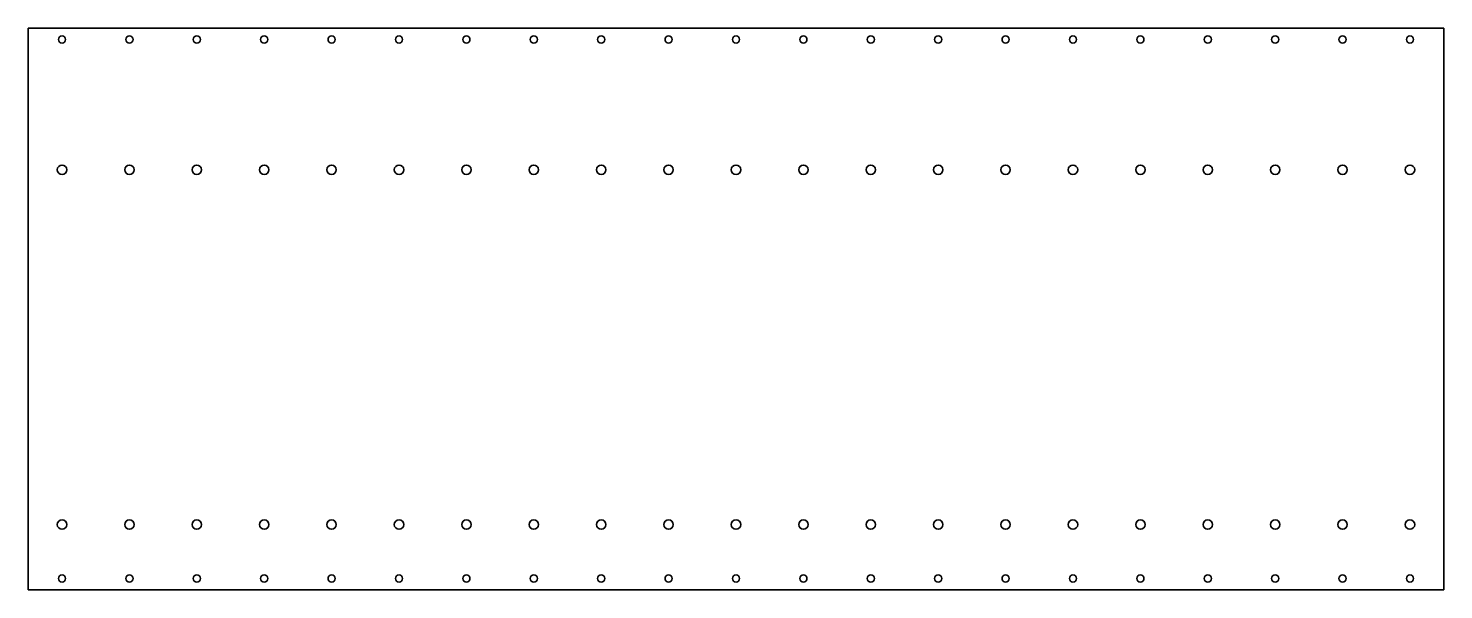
# Model space of a CAD drawing. Extents: x -18 to 612, y 85 to 335.
import ezdxf

# ---------------------------------------------------------------- set-up
doc = ezdxf.new("R2010")
doc.units = 0

msp = doc.modelspace()

# ---------------------------------------------------------------- linework, layer by layer
at = {"color": 7, "lineweight": 35}
for p, q in [((612, 335), (-18, 335)), ((-18, 335), (-18, 85)), ((612, 85), (612, 335)), ((-18, 85), (612, 85))]:
    msp.add_line(p, q, dxfattribs=at)
for centre, radius in [((-3, 330), 1.6), ((27, 330), 1.6), ((57, 330), 1.6), ((87, 330), 1.6), ((117, 330), 1.6), ((147, 330), 1.6), ((177, 330), 1.6), ((207, 330), 1.6), ((237, 330), 1.6), ((267, 330), 1.6), ((297, 330), 1.6), ((327, 330), 1.6), ((357, 330), 1.6), ((387, 330), 1.6), ((417, 330), 1.6), ((447, 330), 1.6), ((477, 330), 1.6), ((507, 330), 1.6), ((537, 330), 1.6), ((567, 330), 1.6), ((597, 330), 1.6), ((-3, 272), 2.1), ((27, 272), 2.1), ((57, 272), 2.1), ((87, 272), 2.1), ((117, 272), 2.1), ((147, 272), 2.1), ((177, 272), 2.1), ((207, 272), 2.1), ((237, 272), 2.1), ((267, 272), 2.1), ((297, 272), 2.1), ((327, 272), 2.1), ((357, 272), 2.1), ((387, 272), 2.1), ((417, 272), 2.1), ((447, 272), 2.1), ((477, 272), 2.1), ((507, 272), 2.1), ((537, 272), 2.1), ((567, 272), 2.1), ((597, 272), 2.1), ((-3, 114), 2.1), ((27, 114), 2.1), ((57, 114), 2.1), ((87, 114), 2.1), ((117, 114), 2.1), ((147, 114), 2.1), ((177, 114), 2.1), ((207, 114), 2.1), ((237, 114), 2.1), ((267, 114), 2.1), ((297, 114), 2.1), ((327, 114), 2.1), ((357, 114), 2.1), ((387, 114), 2.1), ((417, 114), 2.1), ((447, 114), 2.1), ((477, 114), 2.1), ((507, 114), 2.1), ((537, 114), 2.1), ((567, 114), 2.1), ((597, 114), 2.1), ((-3, 90), 1.6), ((27, 90), 1.6), ((57, 90), 1.6), ((87, 90), 1.6), ((117, 90), 1.6), ((147, 90), 1.6), ((177, 90), 1.6), ((207, 90), 1.6), ((237, 90), 1.6), ((267, 90), 1.6), ((297, 90), 1.6), ((327, 90), 1.6), ((357, 90), 1.6), ((387, 90), 1.6), ((417, 90), 1.6), ((447, 90), 1.6), ((477, 90), 1.6), ((507, 90), 1.6), ((537, 90), 1.6), ((567, 90), 1.6), ((597, 90), 1.6)]:
    msp.add_circle(centre, radius, dxfattribs=at)

doc.saveas('drawing.dxf')
